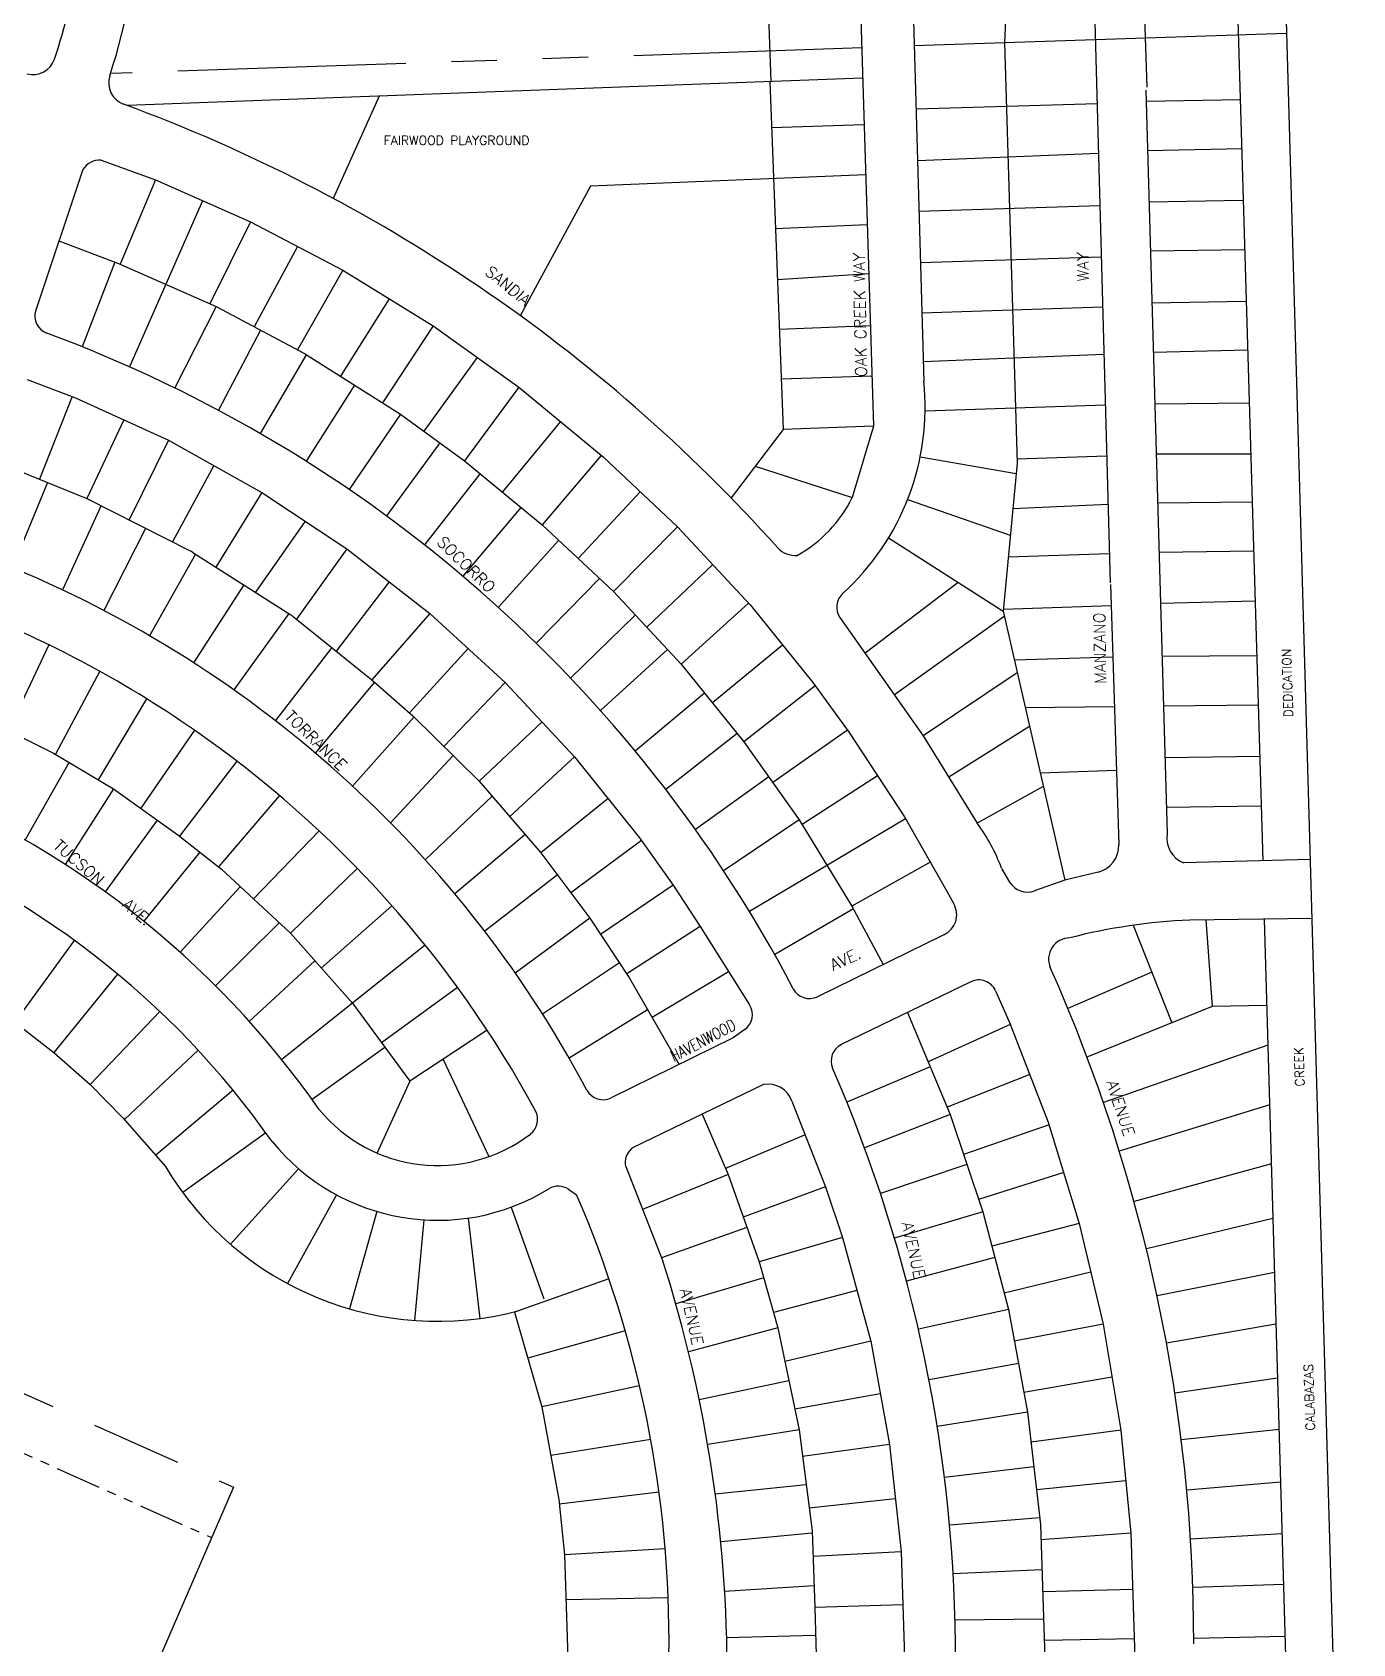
# Model space of a CAD drawing. Extents: x 2010 to 9864, y 25 to 4476.
# Drawn here: x 7899 to 9346, y 1179 to 2946 of the extents above; entities that cross this region are included whole.
import ezdxf
from ezdxf.enums import TextEntityAlignment as Align

# ---------------------------------------------------------------- set-up
doc = ezdxf.new("R2010")
doc.units = 0
doc.header["$LTSCALE"] = 200
for name, pattern in [('DASHED', [0.75, 0.5, -0.25]), ('PHANTOM', [2.5, 1.25, -0.25, 0.25, -0.25, 0.25, -0.25]), ('PHANTOM2', [0.5, 0.25, -0.05, 0.05, -0.05, 0.05, -0.05])]:
    doc.linetypes.add(name, pattern=pattern)
for name, color, linetype in [('BMPRLINE', 2, 'CONTINUOUS'), ('BMPRTXT', 2, 'CONTINUOUS'), ('BMSTR', 3, 'CONTINUOUS'), ('BMSTRTXT', 2, 'CONTINUOUS')]:
    doc.layers.add(name, color=color, linetype=linetype)
doc.styles.add('8', font='ROMAND', dxfattribs={"oblique": 3, "height": 25})
doc.styles.get("Standard").update_dxf_attribs({"font": 'romans'})

msp = doc.modelspace()

# ---------------------------------------------------------------- linework, layer by layer
at = {"layer": 'BMPRLINE'}
for p, q in [((8687.2, 3520), (8708.5, 2892.4)), ((9261.8, 3359.9), (9346.5, 410.5)), ((9212.3, 3233.1), (9248, 2038)), ((8967.1, 2991.3), (8964.8, 2934.8)), ((9273.7, 2945.2), (8865.7, 2931.4)), ((8964.8, 2934.8), (8978.4, 2473.9)), ((8809.1, 2896.2), (8003.2, 2866)), ((8707.3, 2892.4), (8722.1, 2510.9)), ((8279.3, 2876.4), (8228.7, 2764.3)), ((9066.2, 2868.1), (8867.7, 2862.2)), ((9223.1, 2872.4), (9119.9, 2870.6)), ((8810.8, 2844.8), (8709.3, 2841.5)), ((9067.7, 2813.4), (8869.3, 2805.6)), ((9224.7, 2818.7), (9121.4, 2816.3)), ((8033.9, 2784.8), (7995.2, 2692.1)), ((8511, 2777.8), (8433.9, 2635.7)), ((8812.5, 2790.1), (8511, 2777.8)), ((8085.7, 2761.8), (8005.6, 2579.6)), ((9226.4, 2761.9), (9123, 2760.3)), ((9069.3, 2756.1), (8870.9, 2750.1)), ((8138.1, 2738.6), (8093.6, 2648.7)), ((8814.2, 2735.4), (8713.5, 2730.8)), ((7928.2, 2717.7), (7993.5, 2692.9)), ((8189.5, 2711.7), (8142.2, 2623.4)), ((9228, 2707.9), (9124.6, 2706.3)), ((7989.5, 2694.4), (7953.7, 2601.5)), ((7993.5, 2692.9), (8100.6, 2645.6)), ((9070.8, 2699.9), (8872.5, 2693.6)), ((8239.4, 2685.5), (8189.7, 2598.1)), ((8815.9, 2681.4), (8715.7, 2675)), ((8290, 2654.3), (8236.8, 2569.2)), ((9229.7, 2651.2), (9126.2, 2649.4)), ((8100.6, 2645.6), (8055.1, 2556.5)), ((8100.6, 2645.6), (8197.3, 2594.1)), ((9072.3, 2645.1), (8874.1, 2638.6)), ((8149.1, 2619.7), (8102.9, 2532)), ((8338.4, 2624.5), (8282.8, 2540.2)), ((8817.7, 2624.5), (8717.8, 2620.6)), ((9231.3, 2597.9), (9127.8, 2595.5)), ((8199.2, 2592.9), (8148.8, 2506.6)), ((8197.3, 2594.1), (8302.5, 2527.8)), ((8386.7, 2589.9), (8328.2, 2509.1)), ((9073.7, 2593), (8875.6, 2585.2)), ((8819.5, 2569.3), (8719.9, 2565.9)), ((7942.7, 2547), (7906.7, 2456.5)), ((8252, 2559.6), (8199.2, 2476.1)), ((8432.2, 2557.3), (8372.8, 2476.6)), ((8302.5, 2527.8), (8246.3, 2445.1)), ((8302.5, 2527.8), (8372.8, 2476.6)), ((9075.2, 2537.5), (8877.7, 2531.1)), ((9233.1, 2539.7), (9129.4, 2538.5)), ((7999.3, 2521.5), (7958.8, 2435.4)), ((8477.9, 2519.6), (8414.5, 2442.4)), ((8722.1, 2510.9), (8665, 2435.8)), ((8821.2, 2514.6), (8722.1, 2510.9)), ((8048.3, 2499.2), (8005.1, 2411.7)), ((8345.7, 2496.4), (8287.2, 2416.1)), ((7849.8, 2479.5), (7958.8, 2435.4)), ((8372.8, 2476.6), (8458, 2406.5)), ((8522.3, 2481.9), (8458, 2406.5)), ((8872.3, 2480.8), (8977.4, 2462.8)), ((9076.7, 2481.6), (8978.3, 2478.2)), ((9234.7, 2483.9), (9131, 2483.9)), ((8098, 2471.4), (8052.6, 2387.6)), ((8389.8, 2462.6), (8329, 2384.3)), ((8691.4, 2470.6), (8797.8, 2436.2)), ((8978.4, 2473.9), (8963.2, 2311.6)), ((7915.6, 2452.9), (7877.2, 2359.4)), ((8150.7, 2441.9), (8100, 2360.1)), ((8565.4, 2442.7), (8497.4, 2369.6)), ((7974.3, 2427.4), (7931.9, 2335.1)), ((7958.8, 2435.4), (8072.6, 2377.3)), ((8434.8, 2425.6), (8371, 2349.9)), ((8858.5, 2434.2), (8971, 2394.9)), ((9078.2, 2428.6), (8973.7, 2424)), ((9236.3, 2431.3), (9132.5, 2430.1)), ((8198.2, 2410.5), (8143.5, 2332.4)), ((8458, 2406.5), (8535.9, 2333.4)), ((8606.4, 2404.1), (8535.9, 2333.4)), ((8023.2, 2402.5), (7977.3, 2312.4)), ((8476.1, 2389.5), (8409.8, 2315.8)), ((8837.6, 2392.1), (8963.2, 2311.6)), ((8077.9, 2374.1), (8027.4, 2284.8)), ((8075.1, 2375.9), (8182.2, 2307.7)), ((8243.9, 2380.2), (8188.6, 2302.9)), ((9079.6, 2374.6), (8968.8, 2371)), ((9237.9, 2377.3), (9134.1, 2376.1)), ((8644.8, 2362.7), (8572.6, 2294)), ((8130.7, 2340.5), (8075.8, 2255.1)), ((8290.3, 2343.9), (8232.2, 2267.8)), ((8520.8, 2347.6), (8451.4, 2276.6)), ((8535.9, 2333.4), (8610.2, 2253.7)), ((8913.8, 2343.3), (8811.9, 2265.5)), ((8683.9, 2320.6), (8610.2, 2253.7)), ((9081.7, 2317.4), (8963.4, 2313.6)), ((9239.5, 2322.8), (9135.7, 2320.2)), ((8180.2, 2309), (8120, 2225.3)), ((8184.9, 2305.8), (8271.3, 2236.4)), ((8334.7, 2309.2), (8271.3, 2236.4)), ((8560.1, 2307.5), (8489, 2238.4)), ((8964.5, 2305.8), (8844, 2219.9)), ((8963.2, 2311.6), (9030.9, 2016.7)), ((8842.1, 2288.5), (8839.9, 2286.9)), ((7917.2, 2274.7), (7872.8, 2180.7)), ((8227.2, 2271.9), (8165.4, 2191.7)), ((8376.7, 2270.7), (8312.5, 2200.2)), ((8595.2, 2269.8), (8521.7, 2202.9)), ((8721.5, 2274.4), (8644.6, 2211.2)), ((9241.3, 2262.7), (9137.4, 2261.9)), ((7972.9, 2245.8), (7924.4, 2154.8)), ((8610.2, 2253.7), (8679.1, 2168.5)), ((9083.5, 2261.3), (8975.5, 2257.8)), ((8274.2, 2233.9), (8209.2, 2156.1)), ((8271.3, 2236.4), (8316.2, 2196.9)), ((8417.5, 2233.4), (8350.2, 2163.4)), ((8757.2, 2229.9), (8679.1, 2168.5)), ((8978.7, 2243.9), (8875.7, 2174.9)), ((8024.3, 2215.5), (7971, 2126.9)), ((8636, 2221.8), (8559.9, 2158.3)), ((7833.8, 2200.1), (7922.3, 2156.1)), ((8317.4, 2195.7), (8250.1, 2119.8)), ((8316.2, 2196.9), (8389, 2125.1)), ((9085.2, 2206.8), (8987.5, 2205.7)), ((9242.9, 2208.5), (9138.9, 2207.4)), ((8076.6, 2181.3), (8017.9, 2095.5)), ((8457.8, 2190.2), (8389, 2125.1)), ((8671.6, 2177.7), (8593.5, 2116.1)), ((8792.6, 2181.3), (8710.7, 2123.8)), ((8992.1, 2185.4), (8903.5, 2129.8)), ((7922.3, 2156.1), (7987.9, 2116.8)), ((8679.1, 2168.5), (8739.6, 2083)), ((7939.2, 2146), (7891, 2060.9)), ((8123.3, 2147.1), (8060.5, 2065.1)), ((8360.5, 2153.3), (8291.7, 2079.5)), ((8493.4, 2152), (8422.4, 2086.4)), ((9244.6, 2152.2), (9140.6, 2150.9)), ((8389, 2125.1), (8456.5, 2046.8)), ((8706.3, 2130.1), (8625.8, 2072.4)), ((8825.6, 2131), (8742.9, 2077.6)), ((9087.5, 2136.8), (9003.9, 2134.2)), ((7987.9, 2116.8), (7935, 2034)), ((7987.9, 2116.8), (8058.6, 2066.6)), ((8169.9, 2109.5), (8102.9, 2031.5)), ((8403.1, 2108.8), (8329.6, 2039.2)), ((8530.2, 2106.1), (8456.5, 2046.8)), ((9007.2, 2119.6), (8934.8, 2079.1)), ((9246.2, 2097.8), (9142.1, 2096.4)), ((8036, 2082.6), (7978.7, 2004.1)), ((8213.3, 2070.8), (8141.4, 1996.2)), ((8739.6, 2083), (8656.8, 2027.1)), ((8856.3, 2084), (8685.2, 1982.3)), ((8739.6, 2083), (8797.4, 1988.2)), ((8058.6, 2066.6), (8106.2, 2028.9)), ((8439.4, 2066.7), (8362.3, 2001.6)), ((8566.7, 2060.2), (8489.3, 2003)), ((8082.7, 2047.5), (8021.2, 1971.7)), ((8456.5, 2046.8), (8510.2, 1975.1)), ((8883.8, 2036.8), (8797.4, 1988.2)), ((8106.2, 2028.9), (8181.9, 1958.7)), ((8255.1, 2029.7), (8181.9, 1958.7)), ((8474.6, 2022.7), (8395, 1960.7)), ((8127, 2009.5), (8061.2, 1937.6)), ((8601.5, 2011.2), (8522, 1957.2)), ((8293.1, 1988.7), (8215.8, 1920.3)), ((8799, 1985.2), (8712.8, 1935.1)), ((8797.4, 1988.2), (8831.8, 1924.3)), ((8169.7, 1969.9), (8099.9, 1900.9)), ((8510.2, 1975.1), (8428.4, 1914.9)), ((8510.2, 1975.1), (8553.7, 1909.4)), ((8631.1, 1965.8), (8550.6, 1914)), ((9105.6, 1967.2), (9148.3, 1860.3)), ((9185.3, 1973.2), (9192.5, 1878.1)), ((9249.5, 1974.1), (9294.1, 427.6)), ((7945, 1950.6), (7879.7, 1861)), ((8329.6, 1945.5), (8172.4, 1820.1)), ((8181.9, 1958.7), (8249.8, 1881.9)), ((8208.8, 1928.2), (8136.8, 1861.9)), ((7992.4, 1913.8), (7922.4, 1827.8)), ((8542.7, 1925.9), (8458.4, 1869.8)), ((8553.7, 1909.4), (8607.9, 1814.5)), ((8662.3, 1916.2), (8578.3, 1866.3)), ((9126.1, 1915.8), (9034.2, 1875.9)), ((8365.2, 1899), (8281.7, 1838.5)), ((8249.8, 1881.9), (8312.9, 1796.2)), ((8573.5, 1874.7), (8487.5, 1821.6)), ((9192.5, 1878.1), (9055.1, 1822.8)), ((9252.2, 1879.4), (9192.5, 1878.1)), ((7879.7, 1861), (7922.4, 1827.8)), ((8038.7, 1872.8), (7962.3, 1792.7)), ((8858.3, 1871.6), (8905.1, 1759.7)), ((8971, 1858.6), (8880.9, 1817.7)), ((8397.6, 1852.2), (8312.9, 1796.2)), ((7922.4, 1827.8), (7962.3, 1792.7)), ((8080.7, 1830.3), (7999.9, 1754.4)), ((8285.5, 1833.4), (8205.8, 1776.1)), ((8349.2, 1820.2), (8399.5, 1713.7)), ((9253.5, 1835.7), (9073.1, 1772.8)), ((8883.2, 1812.1), (8791.9, 1773.4)), ((8992.3, 1803.7), (8901.7, 1767.7)), ((7962.3, 1792.7), (7998.3, 1756.3)), ((8119.2, 1786.3), (8034.2, 1715.1)), ((8312.9, 1796.2), (8276.9, 1717.6)), ((9255.4, 1770.5), (9090.5, 1719.7)), ((7998.3, 1756.3), (8044.8, 1702.9)), ((8633.4, 1760.1), (8661.8, 1694.1)), ((8905.1, 1759.7), (8811.3, 1723.3)), ((8905.1, 1759.7), (8940.8, 1653)), ((8154.9, 1739.8), (8063.9, 1674.1)), ((8746.1, 1737.5), (8659, 1700.7)), ((9013.5, 1748.6), (8919.7, 1716)), ((8190.9, 1700.3), (8116.4, 1617.5)), ((8923.3, 1705.1), (8828.9, 1673)), ((9257.3, 1705.5), (9106.7, 1664.5)), ((8661.8, 1694.1), (8568, 1655.5)), ((8661.8, 1694.1), (8695.7, 1598.2)), ((8768.4, 1680.4), (8678.3, 1647.3)), ((9029.6, 1696.3), (8936.2, 1666.6)), ((8232.3, 1671.8), (8178.6, 1574.6)), ((8276.8, 1653.4), (8246.6, 1546.8)), ((8328.2, 1644.3), (8318, 1534)), ((8376.7, 1646.2), (8389.4, 1536.2)), ((8423.8, 1658.2), (8459.8, 1557.5)), ((8940.8, 1653), (8844.2, 1624.2)), ((8940.8, 1653), (8968.9, 1546)), ((9259, 1645.6), (9120.2, 1612.5)), ((8682.3, 1636), (8588.8, 1602.5)), ((9046.7, 1640.4), (8950.7, 1615.4)), ((8787.1, 1624.9), (8695.7, 1598.2)), ((8695.7, 1598.2), (8716.3, 1525.7)), ((8954, 1602.9), (8857.4, 1577)), ((8531.1, 1579.6), (8427.7, 1543.1)), ((8700.7, 1580.5), (8604.3, 1552.2)), ((9059.4, 1587), (8964.2, 1564)), ((9260.7, 1586.4), (9132, 1560.9)), ((8802.9, 1566.9), (8711.5, 1542.6)), ((8427.7, 1543.1), (8457.5, 1439.2)), ((8968.9, 1546), (8870.4, 1524.4)), ((8968.9, 1546), (8990, 1433.4)), ((8549, 1522.4), (8442.3, 1492.5)), ((8716.3, 1525.7), (8618.2, 1499.5)), ((8716.3, 1525.7), (8739.7, 1414.1)), ((9072.9, 1529.7), (8975.4, 1511.3)), ((9262.3, 1529.7), (9142.3, 1509.1)), ((8818, 1511.1), (8724, 1489.1)), ((8980, 1486.7), (8882, 1468.9)), ((8728.4, 1467.9), (8630.1, 1446.9)), ((9082.5, 1471.8), (8985.9, 1455.1)), ((9264, 1470.6), (9151.5, 1454.1)), ((8564.6, 1462.3), (8457.5, 1439.2)), ((8828.5, 1453.5), (8735, 1436.6)), ((8457.5, 1439.2), (8476, 1337.8)), ((8990, 1433.4), (8891, 1417.5)), ((8990, 1433.4), (9004.1, 1310.3)), ((8739.7, 1414.1), (8639.4, 1397.9)), ((8739.7, 1414.1), (8753.9, 1303.1)), ((9265.7, 1414.2), (9158.5, 1403.2)), ((8576.9, 1403.3), (8467.3, 1386)), ((8838.5, 1397.9), (8743.4, 1384.9)), ((9092.2, 1413.6), (8993.8, 1400.4)), ((8996.9, 1373.3), (8898.9, 1361.8)), ((8119.6, 1351.2), (7915.1, 879.7)), ((8586, 1345.8), (8476.6, 1332.5)), ((8747.4, 1353.7), (8647.6, 1343.6)), ((9097.6, 1358.1), (8999.8, 1348.1)), ((9267.3, 1356.7), (9164.5, 1347.9)), ((8476, 1337.8), (8482.4, 1276.8)), ((8845, 1338.2), (8750.7, 1328.2)), ((9003.3, 1317.5), (8904.5, 1309.5)), ((9004.1, 1310.3), (9023.1, 743.1)), ((8754, 1300.6), (8653.7, 1291.2)), ((8753.9, 1303.1), (8756.8, 1219.2)), ((9103.2, 1300.7), (9004.7, 1293.3)), ((9269, 1299.9), (9168.6, 1294.3)), ((8592.8, 1283.4), (8482.4, 1276.8)), ((8482.4, 1276.8), (8498.8, 743.3)), ((8851.4, 1280.1), (8754.9, 1275.2)), ((9005.8, 1260.5), (8908.4, 1256.2)), ((8756, 1243.1), (8657.9, 1236.9)), ((9105.3, 1239), (9006.6, 1236.5)), ((9270.6, 1244.4), (9171.2, 1241)), ((8596.1, 1229.7), (8483.9, 1227.7)), ((8853.3, 1222.2), (8756.8, 1219.2)), ((8756.8, 1219.2), (8769.8, 762.6)), ((9007.6, 1206.4), (8910.5, 1205.4)), ((8757.6, 1188.5), (8660.1, 1185.8)), ((9107, 1184.9), (9008.4, 1182.9)), ((9272.2, 1187.4), (9172.2, 1185.2))]:
    msp.add_line(p, q, dxfattribs=at)
at = {"layer": 'BMPRLINE', "linetype": 'PHANTOM'}
msp.add_line((8808.1, 2929.3), (7984.7, 2901.1), dxfattribs=at)
at = {"layer": 'BMPRLINE'}
for centre, radius, start, end in [((8059, 2350.6), 30, 57.5148, 62.9991), ((8166.1, 2282.4), 30, 51.2428, 57.5148), ((8343.2, 1880), 347, 210.6906, 284.9126)]:
    msp.add_arc(centre, radius, start, end, dxfattribs=at)
at = {"layer": 'BMSTR'}
for p, q in [((8794.5, 3359.1), (8821.2, 2514.6)), ((8853.6, 3358.9), (8876.2, 2563.7)), ((9052.9, 3359.1), (9080.5, 2342.7)), ((9105.5, 3359.5), (9120.6, 2886.3)), ((9119.5, 2883.1), (9135.7, 2320.2)), ((7954.3, 2795.8), (7902.8, 2641.6)), ((7974.3, 2806.2), (8033.9, 2784.8)), ((8033.9, 2784.8), (8138.1, 2738.6)), ((8138.1, 2738.6), (8239.4, 2685.5)), ((8239.4, 2685.5), (8338.4, 2624.5)), ((8338.4, 2624.5), (8432.2, 2557.3)), ((7893.4, 2565.8), (7946.3, 2545.6)), ((7946.3, 2545.6), (8048.3, 2499.2)), ((8432.2, 2557.3), (8524.9, 2480.8)), ((8821.2, 2514.6), (8797.8, 2436.2)), ((8048.3, 2499.2), (8150.7, 2441.9)), ((8524.9, 2480.8), (8606.4, 2404.1)), ((8150.7, 2441.9), (8243.9, 2380.2)), ((8606.4, 2404.1), (8686.1, 2318.2)), ((8243.9, 2380.2), (8334.7, 2309.2)), ((9080.9, 2341.1), (9090.1, 2055.7)), ((8686.1, 2318.2), (8754.6, 2233.6)), ((9135.7, 2320.2), (9142.9, 2067.8)), ((8334.7, 2309.2), (8417.5, 2233.4)), ((8784.3, 2304.7), (8875.7, 2174.9)), ((8417.5, 2233.4), (8493.4, 2152)), ((8754.6, 2233.6), (8794.5, 2178.6)), ((8794.5, 2178.6), (8854.9, 2086.3)), ((8875.7, 2174.9), (8934.8, 2079.1)), ((8493.4, 2152), (8564.6, 2063.3)), ((8854.9, 2086.3), (8901.5, 2004.7)), ((8564.6, 2063.3), (8601.5, 2011.2)), ((9299.7, 2039.4), (9161, 2035.6)), ((8961.5, 2029.7), (8970.2, 2014.7)), ((9030.9, 2016.7), (8997.7, 2005)), ((9067.2, 2025.6), (9030.9, 2016.7)), ((8601.5, 2011.2), (8631.1, 1965.8)), ((8901.5, 2004.7), (8909.1, 1990.7)), ((8631.1, 1965.8), (8685.2, 1879.9)), ((9301.6, 1974.8), (9167.7, 1973)), ((8898.3, 1956.9), (8759.7, 1888.9)), ((8927.9, 1905.3), (8785.8, 1836.5)), ((8954.9, 1895.4), (8970.3, 1860.5)), ((8970.3, 1860.5), (9012.6, 1751.5)), ((8667.2, 1843.7), (8533.4, 1777.9)), ((8680.1, 1853), (8667.2, 1843.7)), ((8700.5, 1792.6), (8556.2, 1722.8)), ((8731.7, 1774.4), (8768.4, 1680.4)), ((9012.6, 1751.5), (9046.7, 1640.4)), ((8549.5, 1702.8), (8590.2, 1598.9)), ((8768.4, 1680.4), (8787.1, 1624.9)), ((8486.8, 1677.8), (8495.6, 1671.8)), ((9046.7, 1640.4), (9072.9, 1529.7)), ((8787.1, 1624.9), (8818, 1511.1)), ((9072.9, 1529.7), (9092.2, 1413.6)), ((8818, 1511.1), (8838.5, 1397.9)), ((8838.5, 1397.9), (8851.4, 1280.1)), ((9092.2, 1413.6), (9103.2, 1300.7)), ((9103.2, 1300.7), (9118.9, 821.6)), ((8851.4, 1280.1), (8866.5, 814.3))]:
    msp.add_line(p, q, dxfattribs=at)
at = {"layer": 'BMSTR', "linetype": 'DASHED'}
msp.add_line((7693, 1541.5), (8119.6, 1351.2), dxfattribs=at)
at = {"layer": 'BMSTR', "linetype": 'PHANTOM2'}
msp.add_line((7652.7, 1494.7), (8095.5, 1295.8), dxfattribs=at)
at = {"layer": 'BMSTR'}
for centre, radius, start, end in [((7392.2, 3099.9), 561.6, 340.9723, 3.9225), ((7383.4, 3095.9), 632, 341.8285, 358.7543), ((7899.5, 2925), 25, 256.1332, 340.9723), ((8007.7, 2891), 25, 161.8285, 249.8212), ((7380.1, 1183.3), 1794.4, 41.8747, 69.8212), ((7973, 2784.3), 22, 86.6804, 148.3896), ((7921.7, 2635.3), 20, 161.5201, 249.7152), ((7388.2, 1191.9), 1518.8, 27.6853, 69.7152), ((8602.4, 2535.1), 275.3, 312.1774, 5.9672), ((8666.5, 2500.8), 146.3, 299.0054, 333.8156), ((7390.3, 1191.8), 1265.1, 28.0399, 69.2703), ((8735.7, 2399.8), 27.1, 223.7764, 273.5827), ((7385.7, 1186.1), 1211.5, 55.2306, 68.9691), ((8800.7, 2316.2), 20, 132.1774, 215.1507), ((7385.7, 1186.1), 1211.5, 28.483, 55.2306), ((7390.9, 1191.5), 1002.9, 34.919, 69.1601), ((7389.8, 1187.8), 943.5, 35.0811, 69.6109), ((8773.1, 1959.7), 201, 20.3918, 36.4439), ((9172.5, 2063.2), 29.9, 171.2912, 247.4064), ((9060.1, 2054.7), 30, 283.7476, 1.8329), ((8990, 2026.9), 23.2, 211.7106, 289.401), ((8888.4, 1978.7), 23.9, 294.5029, 30.1681), ((9196.8, 1322.7), 650.9, 92.5597, 104.2797), ((9036.5, 1930), 23.5, 90.777, 203.0417), ((7349.2, 1180), 1823, 359.9821, 23.9766), ((8750.9, 1906.9), 20, 207.6853, 296.1342), ((8936.6, 1887.3), 20, 23.8246, 115.8448), ((8668.3, 1869.2), 20, 306.0902, 32.2231), ((8794.6, 1818.5), 20, 115.8448, 203.5507), ((7291.8, 1163.6), 1619.2, 359.8152, 23.5507), ((8524.6, 1795.9), 20, 208.0399, 296.1631), ((8705.6, 1765.5), 27.5, 18.7399, 100.6272), ((8343.2, 1871.7), 167.8, 219.2367, 307.3838), ((8432.9, 1754.3), 20, 307.3838, 28.483), ((8343.2, 1877.4), 233.6, 219.114, 301.4945), ((8570.2, 1706.9), 21.2, 131.3246, 191.2236), ((8475.6, 1661.2), 20, 55.9997, 121.4945), ((7358.4, 1181.1), 1238.6, 359.2984, 23.3422), ((7182.6, 1148.2), 1478, 359.0636, 17.7552)]:
    msp.add_arc(centre, radius, start, end, dxfattribs=at)

# ---------------------------------------------------------------- texts
at = {"layer": 'BMPRTXT'}
msp.add_text('FAIRWOOD PLAYGROUND', height=10, dxfattribs=at).set_placement((8284.2, 2822.9))
for s, p in [('DEDICATION', (9281, 2195.4)), ('CREEK', (9293.5, 1790.6)), ('CALABAZAS', (9305, 1413.2))]:
    msp.add_text(s, height=10, rotation=91.7749, dxfattribs=at).set_placement(p)
at = {"layer": 'BMSTRTXT', "style": '8', "oblique": 3}
for s, rotation, p in [('OAK CREEK WAY', 91.0363, (8813.8, 2568.3)), ('WAY', 91.0363, (9057.1, 2672.9)), ('SANDIA', 320.9001, (8393.9, 2682)), ('SOCORRO', 315.9797, (8341.4, 2386.4)), ('MANZANO', 91.0363, (9076.2, 2231.8)), ('TORRANCE', 315.9797, (8174.5, 2195.4)), ('TUCSON   AVE.', 319.5156, (7920.8, 2053.1)), ('AVE.', 24.86, (8776.9, 1917.1)), ('AVENUE', 288.0354, (9076.2, 1795.2)), ('AVENUE', 282.9053, (8851.9, 1640.6)), ('AVENUE', 282.9053, (8608.6, 1567.8))]:
    msp.add_text(s, height=12.5, rotation=rotation, dxfattribs=at).set_placement(p)
at = {"layer": 'BMSTRTXT', "style": '8', "oblique": 3, "width": 0.702212}
msp.add_text('HAVENWOOD', height=12.5, rotation=27.7385, dxfattribs=at).set_placement((8602.3, 1817.2), (8671.4, 1853.6), align=Align.FIT)

doc.saveas('drawing.dxf')
